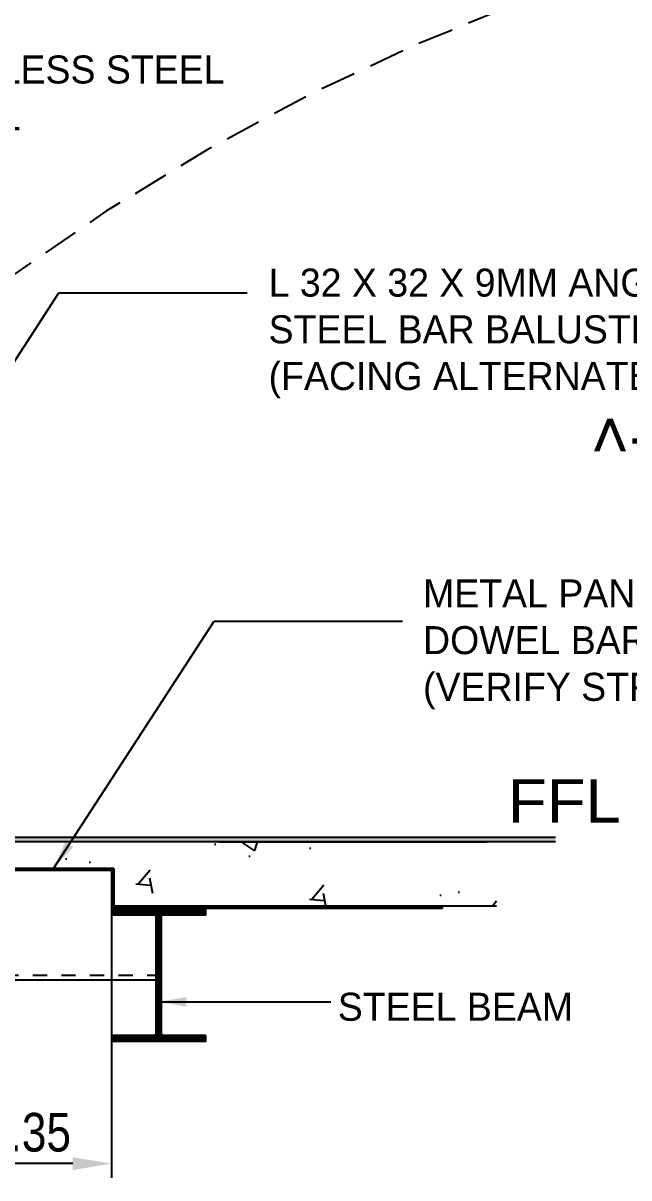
# Model space of a CAD drawing. Header units: millimetres. Extents: x 2148 to 2681, y 758 to 986.
# Drawn here: x 2660.09 to 2664.33, y 892.11 to 900.19 of the extents above; entities that cross this region are included whole.
import ezdxf

# ---------------------------------------------------------------- set-up
doc = ezdxf.new("R2010")
doc.units = ezdxf.units.MM
doc.linetypes.add('27-A-2008-DD$0$LVL 5$0$HIDDEN', pattern=[0.375, 0.25, -0.125])
doc.linetypes.add('27-A-2008-DD$0$LVL 5$0$xa-fp_t1_l05-09$0$HIDDEN2', pattern=[0.1875, 0.125, -0.0625])
for name, color, linetype in [('4CO', 4, 'Continuous'), ('A-DETAILS', 1, 'Continuous'), ('A-Hatch', 253, 'Continuous'), ('A-Stairs', 1, 'Continuous'), ('A-Wall', 4, 'Continuous'), ('D', 1, 'Continuous'), ('HATCH', 8, 'Continuous')]:
    doc.layers.add(name, color=color, linetype=linetype)
doc.styles.add('ARIALNW', font='ARIALN.TTF')
doc.styles.add('MMTX$0$ESMX$0$X-OPTA1D', font='x-opta1d')
doc.styles.get("Standard").update_dxf_attribs({"font": 'arial.ttf'})
doc.dimstyles.new('DIM 100', dxfattribs={"dimtxt": 0.2, "dimasz": 0.2, "dimexe": 0.1, "dimexo": 0, "dimgap": 0.05, "dimtad": 1, "dimzin": 0, "dimdsep": 46, "dimtxsty": 'ARIALNW', "dimcen": 0.09, "dimclrd": 6, "dimclre": 6, "dimclrt": 13, "dimadec": 0, "dimazin": 0, "dimtfac": 1, "dimtofl": 0, "dimtmove": 2, "dimatfit": 3, "dimfxl": 1, "dimtolj": 1, "dimtzin": 0, "dimarcsym": 0})
doc.dimstyles.new('DIM 30', dxfattribs={"dimtxt": 0.32, "dimasz": 0.27, "dimexe": 0.1, "dimexo": 0, "dimgap": 0.08, "dimtad": 1, "dimlfac": 0.3, "dimrnd": 0.005, "dimzin": 1, "dimdsep": 46, "dimtxsty": 'ARIALNW', "dimcen": 0.09, "dimclrd": 6, "dimclre": 6, "dimclrt": 13, "dimadec": 0, "dimazin": 0, "dimtfac": 1, "dimtofl": 0, "dimtmove": 2, "dimatfit": 3, "dimfxl": 1, "dimtolj": 1, "dimtzin": 0, "dimarcsym": 0})
pattern_1 = [(50, (-6078.4436, -2024.2671), (1.21456446, -0.10626057), [0.127, -1.397]), (355, (-6078.4436, -2024.2671), (-0.23495217, 1.27371095), [0.1016, -1.1176]), (100.451, (-6078.3424, -2024.2759), (0.97961668, 1.16744459), [0.10793333, -1.18726667]), (46.1842, (-6078.4436, -2023.9284), (1.8071936, -0.28028219), [0.1905, -2.0955]), (96.6356, (-6078.293, -2023.9518), (1.5826949, 1.6495037), [0.1619, -1.7809]), (351.184, (-6078.4436, -2023.9284), (1.58269737, 1.6495008), [0.1524, -1.6764]), (21, (-6078.2743, -2024.0131), (1.01076587, -0.68177012), [0.127, -1.397]), (326, (-6078.2743, -2024.0131), (0.41201352, 1.22791977), [0.1016, -1.1176]), (71.4514, (-6078.1901, -2024.0699), (1.4227766, 0.54615238), [0.10793333, -1.18726667]), (37.5, (-6078.44364, -2024.26707), (0.020590688, 0.56370026), [0, -1.104053333, 0, -1.134533333, 0, -1.121833333]), (7.5, (-6078.44364, -2024.2671), (0.445464417, 0.6678705), [0, -0.646853333, 0, -1.078653333, 0, -0.427566667]), (327.5, (-6078.82126, -2024.26707), (0.9039373, -0.038191627), [0, -0.423333333, 0, -1.3208, 0, -1.7526]), (317.5, (-6078.9906, -2024.2671), (0.987527876, 0.16950994), [0, -0.55033333, 0, -0.87714667, 0, -1.2446])]

# ---------------------------------------------------------------- blocks, each defined once
blk = doc.blocks.new('*D2887')
at = {"layer": 'A-Wall', "color": 6, "lineweight": -2, "transparency": 16777216}
for p, q in [((2659.5428, 894.2601), (2659.5428, 892.1083)), ((2660.7094, 894.0659), (2660.7094, 892.1083)), ((2660.4394, 892.2083), (2659.8128, 892.2083))]:
    blk.add_line(p, q, dxfattribs=at)
at = {"layer": 'A-Wall', "color": 6, "transparency": 16777216}
for points in [[(2659.8128, 892.2533), (2659.8128, 892.1633), (2659.5428, 892.2083)], [(2660.4394, 892.2533), (2660.4394, 892.1633), (2660.7094, 892.2083)]]:
    blk.add_solid(points, dxfattribs=at)
at = {"layer": 'Defpoints', "color": 0, "transparency": 16777216}
for p in [(2659.5428, 894.2601, 0), (2660.7094, 894.0659, 0), (2659.5428, 892.2083)]:
    blk.add_point(p, dxfattribs=at)
at = {"layer": 'A-Wall', "color": 13, "transparency": 16777216, "insert": (2660.1261, 892.4262), "char_height": 0.27, "attachment_point": 5, "style": 'ARIALNW'}
blk.add_mtext('\\A1;0.35', dxfattribs=at)

msp = doc.modelspace()

# ---------------------------------------------------------------- hatches: boundary and pattern name
at = {"layer": 'A-Hatch'}
h = msp.add_hatch(dxfattribs=at)
h.set_pattern_fill('BRASS', color=256, scale=0.001667, style=0)
h.set_pattern_definition([(180, (11388.862539, -2025.378862), (0, 0.010583333333), []), (180, (11388.862539, -2025.37357), (0, 0.010583333333), [0.005291666667, -0.002645833333])])
h.paths.add_polyline_path([(2661.7729233, 894.4600941), (2661.7729233, 894.4934274), (2659.8079655, 894.4934274), (2659.8079655, 894.4600941)])
h = msp.add_hatch(dxfattribs=at)
h.set_pattern_fill('BRASS', color=256, scale=0.001667, style=0)
h.set_pattern_definition([(0, (-6078.443644, -2024.267074), (0, 0.010583333333), []), (0, (-6078.443644, -2024.261782), (0, 0.010583333333), [0.005291666667, -0.002645833333])])
h.paths.add_polyline_path([(2663.3388555, 894.4600941), (2663.3388555, 894.4934274), (2661.7729233, 894.4934274), (2661.7729233, 894.4600941)])
h.paths.add_polyline_path([(2663.4055222, 894.4600941), (2663.4055222, 894.4934274), (2663.3388555, 894.4934274), (2663.3388555, 894.4600941)])
h.paths.add_polyline_path([(2663.4055222, 894.4934274), (2663.4055222, 894.4600941), (2663.8170525, 894.4600941), (2663.8170525, 894.4934274)])
at = {"layer": 'A-Stairs'}
h = msp.add_hatch(dxfattribs=at)
h.set_pattern_fill('AR-CONC', color=256, scale=0.006667, style=0)
h.set_pattern_definition(pattern_1)
h.paths.add_polyline_path([(2659.8079655, 894.4600941), (2659.5561015, 894.4600941), (2659.5561015, 894.2734274), (2660.7261015, 894.2734274), (2660.7261015, 894.0129402), (2661.395469, 894.0129402), (2661.395469, 894.4600941)])
h.paths.add_polyline_path([(2661.4621357, 894.4600941), (2661.395469, 894.4600941), (2661.395469, 894.0129402), (2661.4621357, 894.0129402)])
h = msp.add_hatch(dxfattribs=at)
h.set_pattern_fill('AR-CONC', color=256, scale=0.006667, style=0)
h.set_pattern_definition(pattern_1)
h.paths.add_polyline_path([(2661.0010074, 894.4600941), (2660.7491433, 894.4600941), (2660.7491433, 894.2734274), (2661.9191433, 894.2734274), (2661.9191433, 894.0129402), (2662.5885109, 894.0129402), (2662.5885109, 894.4600941)])
h.paths.add_polyline_path([(2662.6551775, 894.4600941), (2662.5885109, 894.4600941), (2662.5885109, 894.0129402), (2662.6551775, 894.0129402)])
h = msp.add_hatch(dxfattribs=at)
h.set_pattern_fill('AR-CONC', color=256, scale=0.006667, style=0)
h.set_pattern_definition(pattern_1)
h.paths.add_polyline_path([(2663.0475852, 894.4600941), (2663.2994492, 894.4600941), (2663.2994492, 894.2734274), (2662.1294492, 894.2734274), (2662.1294492, 894.0129402), (2661.4600817, 894.0129402), (2661.4600817, 894.4600941)])
h.paths.add_polyline_path([(2661.393415, 894.4600941), (2661.4600817, 894.4600941), (2661.4600817, 894.0129402), (2661.393415, 894.0129402)])
h = msp.add_hatch(dxfattribs=at)
h.set_pattern_fill('AR-CONC', color=256, scale=0.006667, style=0)
h.set_pattern_definition(pattern_1)
h.paths.add_polyline_path([(2661.4621357, 894.4600941), (2661.4621357, 894.0129402), (2663.0251543, 894.0129402), (2663.3388555, 894.0129402), (2663.3388555, 894.4600941)])
h = msp.add_hatch(dxfattribs=at)
h.set_pattern_fill('AR-CONC', color=256, scale=0.006667, style=0)
h.set_pattern_definition(pattern_1)
h.paths.add_polyline_path([(2663.4055222, 894.4600941), (2663.3388555, 894.4600941), (2663.3388555, 894.0129402), (2663.4055222, 894.0129402)])
h = msp.add_hatch(dxfattribs=at)
h.set_pattern_fill('JIS_LC_8A', color=256, scale=0.001333, style=0)
h.set_pattern_definition([(45, (1e-12, 0.916941), (-0.007353910524, 0.007353910524), []), (45, (0.001333, 0.916941), (-0.007353910524, 0.007353910524), [])])
h.paths.add_polyline_path([(2659.5561015, 894.2734274), (2659.5561015, 894.2600941), (2660.7094348, 894.2600941), (2660.7094348, 893.9962736), (2661.3702655, 893.9962736), (2663.0263017, 893.9962736), (2663.0263017, 894.0129402), (2662.3515458, 894.0129402), (2660.7261015, 894.0129402), (2660.7261015, 894.2734274)])
at = {"layer": 'HATCH', "ltscale": 0.5}
h = msp.add_hatch(dxfattribs=at)
h.set_pattern_fill('ANSI31', color=256, scale=0.062017, style=0)
h.set_pattern_definition([(45, (529233.815232, 15382.3742826), (-0.00548156174187, 0.00548156174187), [])])
edge = h.paths.add_edge_path()
edge.add_line((2661.0723461, 893.9491123), (2661.3702655, 893.9491123))
edge.add_line((2661.3702655, 893.9491123), (2661.3702655, 893.9962736))
edge.add_line((2661.3702655, 893.9962736), (2660.710213, 893.9962736))
edge.add_line((2660.710213, 893.9962736), (2660.710213, 893.9491123))
edge.add_line((2660.710213, 893.9491123), (2661.0072365, 893.9491123))
edge.add_arc((2661.0073177, 893.9363763), 0.0127362, -4.29209834, 90.36544627, ccw=False)
edge.add_line((2661.0200182, 893.9354232), (2661.0200182, 893.9184983))
edge.add_arc((2661.0073177, 893.9175451), 0.0127362, -4.29210268, 4.29210268, ccw=False)
edge.add_line((2661.0200182, 893.9165919), (2661.0200182, 893.1451683))
edge.add_arc((2661.0073177, 893.1442151), 0.0127362, -4.29209258, 4.29209258, ccw=False)
edge.add_line((2661.0200182, 893.1432619), (2661.0200182, 893.1186491))
edge.add_arc((2661.0073177, 893.1176959), 0.0127362, -89.99999956, 4.29209319, ccw=False)
edge.add_line((2661.0073177, 893.1049597), (2660.710213, 893.1049597))
edge.add_line((2660.710213, 893.1049597), (2660.710213, 893.0654864))
edge.add_line((2660.710213, 893.0654864), (2661.3702655, 893.0654864))
edge.add_line((2661.3702655, 893.0654864), (2661.3702655, 893.1049597))
edge.add_line((2661.3702655, 893.1049597), (2661.0722649, 893.1049597))
edge.add_arc((2661.0722649, 893.1176959), 0.0127362, 174.09726551, 270.00000044, ccw=False)
edge.add_line((2661.0595962, 893.1190057), (2661.0595962, 893.1429053))
edge.add_arc((2661.0722649, 893.1442151), 0.0127362, 174.09726237, 185.90273763, ccw=False)
edge.add_line((2661.0595962, 893.1455249), (2661.0595962, 893.9162353))
edge.add_arc((2661.0722649, 893.9175451), 0.0127362, 174.09726825, 185.90273175, ccw=False)
edge.add_line((2661.0595962, 893.9188549), (2661.0595962, 893.9350666))
edge.add_arc((2661.0722649, 893.9363763), 0.0127362, 89.63455417, 185.902733, ccw=False)

# ---------------------------------------------------------------- linework, layer by layer
at = {"ltscale": 0.05}
for p, q in [((2661.4621357, 894.4600941), (2663.3388555, 894.4600941)), ((2660.7261015, 894.2734274, 0.0000001), (2659.5561015, 894.2734274, 0.0000003)), ((2660.7094348, 894.2600941, 0.0000003), (2660.7094348, 893.9962736, 0.0000003)), ((2660.7261015, 894.2734274, 0.0000003), (2660.7261015, 894.0129402, 0.0000003)), ((2660.7094348, 893.9962736, 0.0000003), (2663.0263017, 893.9962736)), ((2660.7261015, 894.0129402, 0.0000003), (2663.0251543, 894.0129402)), ((2662.3515458, 894.0129402, 0.0000001), (2663.4055222, 894.0129402))]:
    msp.add_line(p, q, dxfattribs=at)
at = {"ltscale": 0.05, "elevation": 0.0000003}
for points in [[(2663.8182287, 894.4600941), (2659.8079655, 894.4600941), (2659.8079655, 894.4934274), (2663.8182287, 894.4934274)], [(2660.7094348, 894.2600941), (2659.5427681, 894.2600941)]]:
    msp.add_lwpolyline(points, dxfattribs=at)
at = {"layer": '4CO', "ltscale": 0.5}
msp.add_line((2661.0595962, 893.4912168, 0.0000002), (2659.7581978, 893.4912168, 0.0000001), dxfattribs=at)
at = {"layer": 'A-DETAILS', "linetype": '27-A-2008-DD$0$LVL 5$0$xa-fp_t1_l05-09$0$HIDDEN2', "ltscale": 0.5}
msp.add_line((2661.0595962, 893.5245501, 0.0000002), (2659.7499932, 893.5245501, 0.0000001), dxfattribs=at)
at = {"layer": 'A-Wall'}
msp.add_line((2663.0263017, 893.9962736), (2663.0263017, 894.0129402), dxfattribs=at)
at = {"layer": 'A-Wall', "linetype": '27-A-2008-DD$0$LVL 5$0$HIDDEN'}
msp.add_arc((2668.9671907, 886.0431518), 15.2763194, 88.7058744, 138.48961156, dxfattribs=at)
at = {"layer": 'D', "color": 3, "ltscale": 0.5, "elevation": 0.0000002}
msp.add_lwpolyline([(2661.3702655, 893.1049597), (2661.0722649, 893.1049597, -0.444720244), (2661.0595962, 893.1190057), (2661.0595962, 893.9350666, -0.446631522), (2661.0723461, 893.9491123), (2661.3702655, 893.9491123), (2661.3702655, 893.9962736), (2660.710213, 893.9962736), (2660.710213, 893.9491123), (2661.0072365, 893.9491123, -0.438228127), (2661.0200182, 893.9354232), (2661.0200182, 893.1186491, -0.436328672), (2661.0073177, 893.1049597), (2660.710213, 893.1049597), (2660.710213, 893.0654864), (2661.3702655, 893.0654864)], format="xyb", close=True, dxfattribs=at)

# ---------------------------------------------------------------- texts
at = {"color": 2, "style": 'MMTX$0$ESMX$0$X-OPTA1D', "width": 1.1}
msp.add_text('FFL', height=0.3024, dxfattribs=at).set_placement((2663.4852268, 894.5944646, 0))
at = {"color": 2, "char_height": 0.196, "width": 3.75127899, "attachment_point": 1, "style": 'MMTX$0$ESMX$0$X-OPTA1D'}
for s, insert in [('62 MM%%C STAINLESS STEEL PIPE HANDRAIL', (2658.0786206, 899.9616986, 0.0000002)), ('L 32 X 32 X 9MM ANGULAR STEEL BAR BALUSTER (FACING ALTERNATELY) ', (2661.8102607, 898.4705763)), ('METAL PAN W/\\PDOWEL BARS\\P(VERIFY STRUCTURAL)', (2662.8912267, 896.2957778)), ('STEEL BEAM', (2662.2946235, 893.4038178))]:
    msp.add_mtext(s, dxfattribs=dict(at, insert=insert))
at = {"layer": 'A-Wall'}
msp.add_text('˄-˅-˄-˅', height=0.33124, dxfattribs=at).set_placement((2664.0652148, 897.1362712, 0))

# ---------------------------------------------------------------- dimensions: what is measured, and where the dimension line sits
dim = msp.add_linear_dim(base=(2659.5427681, 892.2083456), p1=(2660.7094348, 894.0658751, 0.0000003), p2=(2659.5427681, 894.2600941, 0.0000003), dimstyle='DIM 30', override={"dimtxt": 0.27}, dxfattribs=at)
dim.commit()
dim.dimension.update_dxf_attribs({"geometry": '*D2887', "text_midpoint": (2660.1261015, 892.4262003)})

# ---------------------------------------------------------------- leaders
for points in [[(2659.2185281, 896.5687704, 0), (2660.3425824, 898.2999997, 0), (2661.6597327, 898.2999997, 0)], [(2660.3054875, 894.2734274, 0.0000002), (2661.4295418, 896.0046567, 0.0000002), (2662.7466921, 896.0046567, 0.0000002)], [(2661.0346614, 893.3401727), (2662.2451533, 893.3401727)]]:
    msp.add_leader(points, dimstyle='DIM 100', override={"dimgap": 0.05, "dimtad": 0}, dxfattribs=at)

doc.saveas('drawing.dxf')
